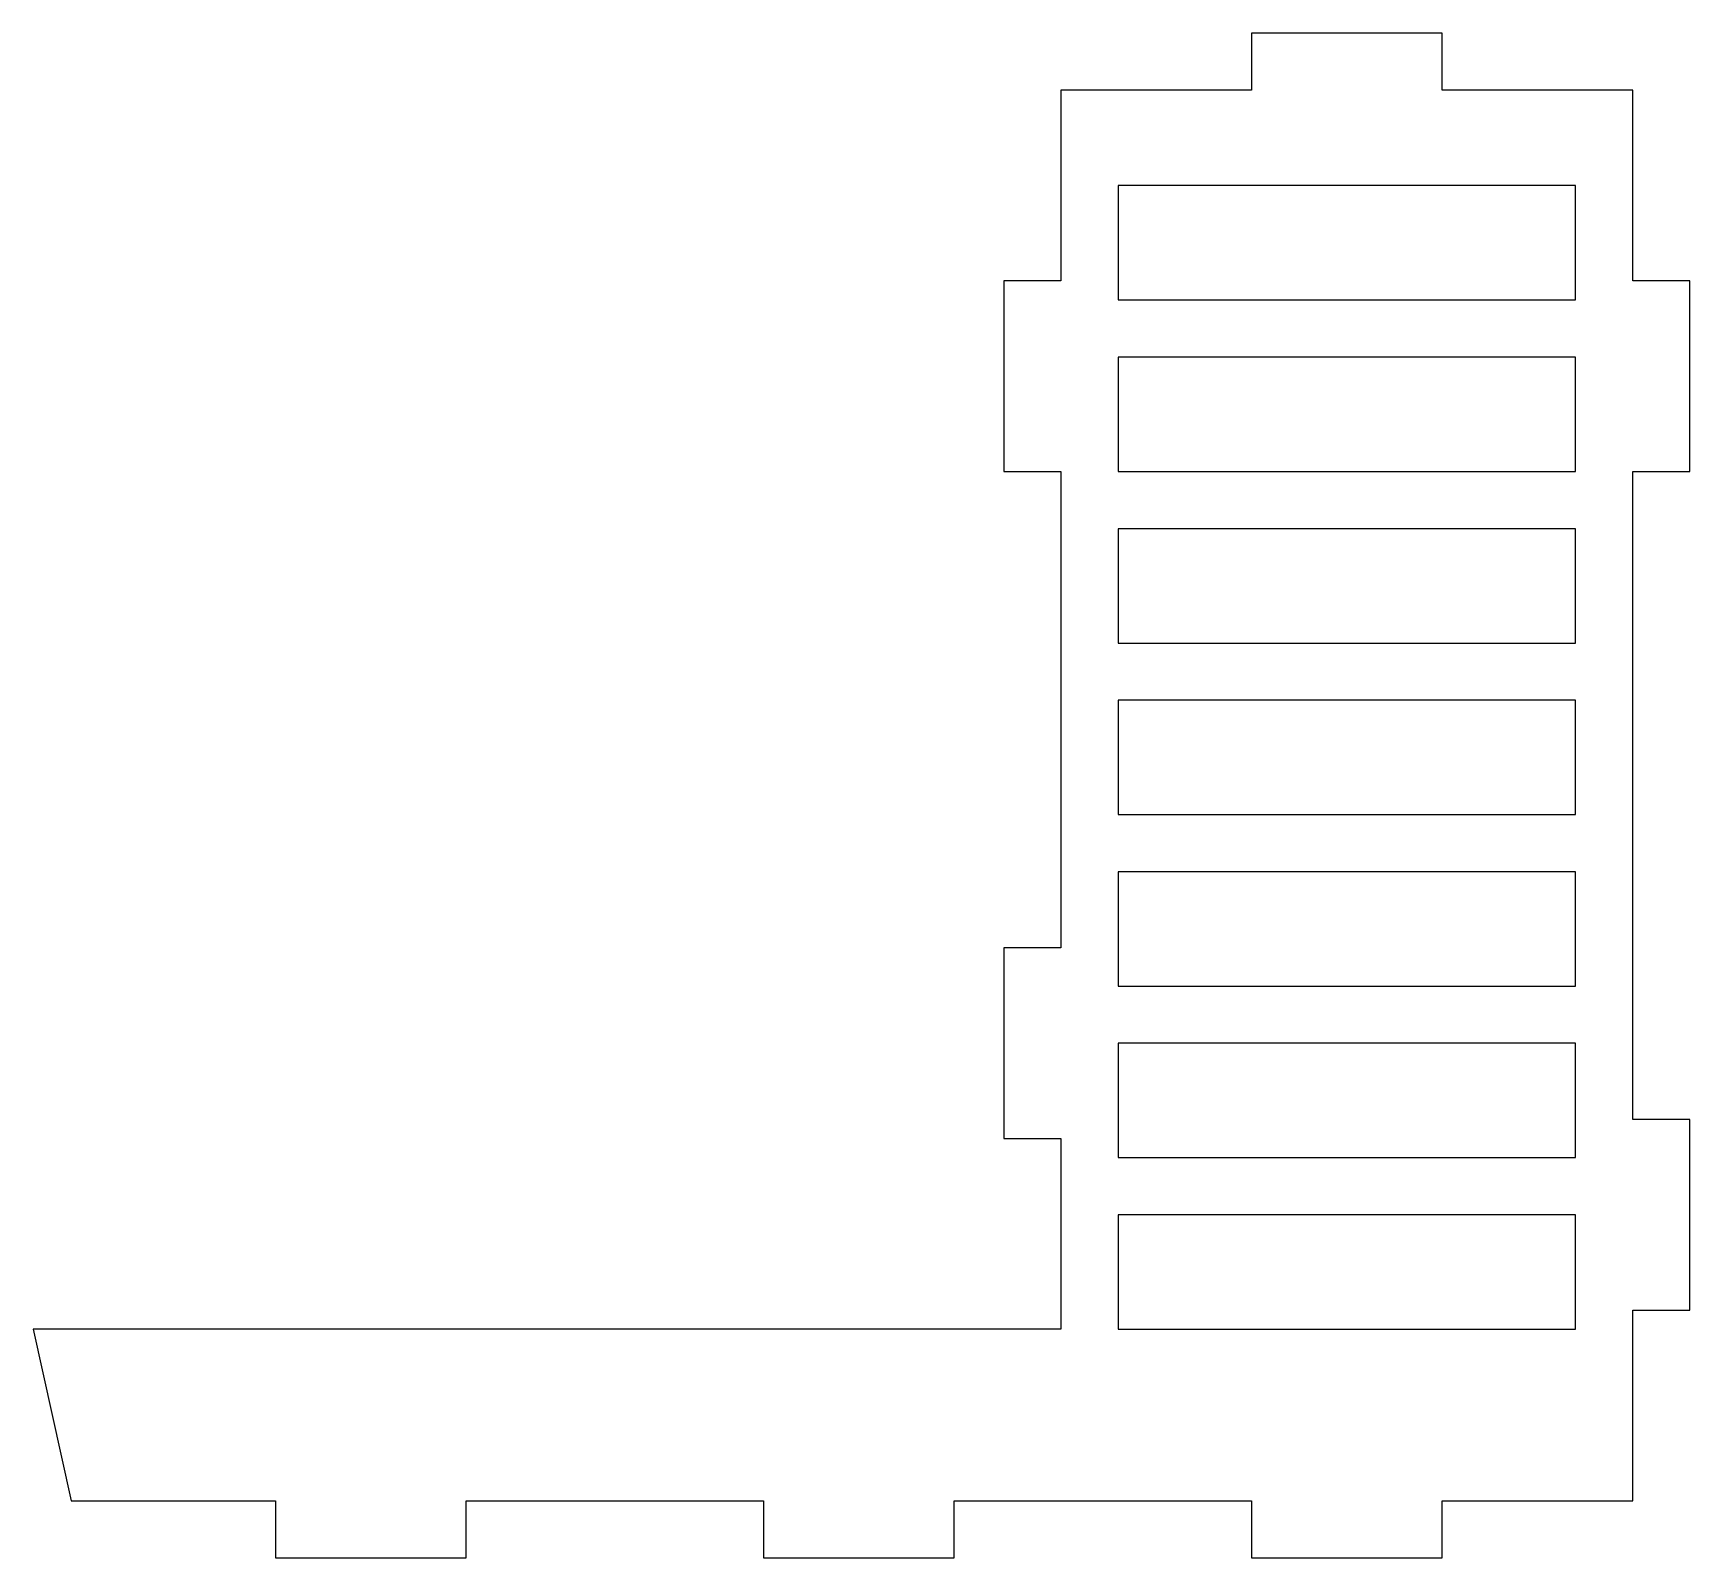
# Model space of a CAD drawing. Header units: millimetres. Extents: x 3550.4 to 3637.3, y 1448.7 to 1528.7.
import ezdxf

# ---------------------------------------------------------------- set-up
doc = ezdxf.new("R2010")
doc.units = ezdxf.units.MM

msp = doc.modelspace()

# ---------------------------------------------------------------- linework, layer by layer
at = {"color": 0}
for p, q in [((3624.284, 1528.685, -241.12), (3614.284, 1528.685, -241.12)), ((3614.284, 1528.685, -241.12), (3614.284, 1525.685, -241.12)), ((3624.284, 1525.685, -241.12), (3624.284, 1528.685, -241.12)), ((3614.284, 1525.685, -241.12), (3604.284, 1525.685, -241.12)), ((3604.284, 1525.685, -241.12), (3604.284, 1515.685, -241.12)), ((3634.284, 1525.685, -241.12), (3624.284, 1525.685, -241.12)), ((3634.284, 1515.685, -241.12), (3634.284, 1525.685, -241.12)), ((3607.284, 1520.685, -241.12), (3607.284, 1514.685, -241.12)), ((3631.284, 1520.685, -241.12), (3607.284, 1520.685, -241.12)), ((3631.284, 1514.685, -241.12), (3631.284, 1520.685, -241.12)), ((3604.284, 1515.685, -241.12), (3601.284, 1515.685, -241.12)), ((3601.284, 1515.685, -241.12), (3601.284, 1505.685, -241.12)), ((3637.284, 1515.685, -241.12), (3634.284, 1515.685, -241.12)), ((3637.284, 1505.685, -241.12), (3637.284, 1515.685, -241.12)), ((3607.284, 1514.685, -241.12), (3631.284, 1514.685, -241.12)), ((3607.284, 1511.685, -241.12), (3607.284, 1505.685, -241.12)), ((3631.284, 1511.685, -241.12), (3607.284, 1511.685, -241.12)), ((3631.284, 1505.685, -241.12), (3631.284, 1511.685, -241.12)), ((3601.284, 1505.685, -241.12), (3604.284, 1505.685, -241.12)), ((3604.284, 1505.685, -241.12), (3604.284, 1480.685, -241.12)), ((3607.284, 1505.685, -241.12), (3631.284, 1505.685, -241.12)), ((3634.284, 1471.685, -241.12), (3634.284, 1505.685, -241.12)), ((3634.284, 1505.685, -241.12), (3637.284, 1505.685, -241.12)), ((3607.284, 1502.685, -241.12), (3607.284, 1496.685, -241.12)), ((3631.284, 1502.685, -241.12), (3607.284, 1502.685, -241.12)), ((3631.284, 1496.685, -241.12), (3631.284, 1502.685, -241.12)), ((3607.284, 1496.685, -241.12), (3631.284, 1496.685, -241.12)), ((3607.284, 1493.685, -241.12), (3607.284, 1487.685, -241.12)), ((3631.284, 1493.685, -241.12), (3607.284, 1493.685, -241.12)), ((3631.284, 1487.685, -241.12), (3631.284, 1493.685, -241.12)), ((3607.284, 1487.685, -241.12), (3631.284, 1487.685, -241.12)), ((3607.284, 1484.685, -241.12), (3607.284, 1478.685, -241.12)), ((3631.284, 1484.685, -241.12), (3607.284, 1484.685, -241.12)), ((3631.284, 1478.685, -241.12), (3631.284, 1484.685, -241.12)), ((3604.284, 1480.685, -241.12), (3601.284, 1480.685, -241.12)), ((3601.284, 1480.685, -241.12), (3601.284, 1470.685, -241.12)), ((3607.284, 1478.685, -241.12), (3631.284, 1478.685, -241.12)), ((3607.284, 1475.685, -241.12), (3607.284, 1469.685, -241.12)), ((3631.284, 1475.685, -241.12), (3607.284, 1475.685, -241.12)), ((3631.284, 1469.685, -241.12), (3631.284, 1475.685, -241.12)), ((3637.284, 1471.685, -241.12), (3634.284, 1471.685, -241.12)), ((3637.284, 1461.685, -241.12), (3637.284, 1471.685, -241.12)), ((3601.284, 1470.685, -241.12), (3604.284, 1470.685, -241.12)), ((3604.284, 1470.685, -241.12), (3604.284, 1460.685, -241.12)), ((3607.284, 1469.685, -241.12), (3631.284, 1469.685, -241.12)), ((3607.284, 1466.685, -241.12), (3607.284, 1460.685, -241.12)), ((3631.284, 1466.685, -241.12), (3607.284, 1466.685, -241.12)), ((3631.284, 1460.685, -241.12), (3631.284, 1466.685, -241.12)), ((3634.284, 1451.685, -241.12), (3634.284, 1461.685, -241.12)), ((3634.284, 1461.685, -241.12), (3637.284, 1461.685, -241.12)), ((3604.284, 1460.685, -241.12), (3550.361, 1460.685, -241.12)), ((3550.361, 1460.685, -241.12), (3552.354, 1451.685, -241.12)), ((3607.284, 1460.685, -241.12), (3631.284, 1460.685, -241.12)), ((3552.354, 1451.685, -241.12), (3563.084, 1451.685, -241.12)), ((3563.084, 1451.685, -241.12), (3563.084, 1448.685, -241.12)), ((3573.084, 1448.685, -241.12), (3573.084, 1451.685, -241.12)), ((3573.084, 1451.685, -241.12), (3588.684, 1451.685, -241.12)), ((3588.684, 1451.685, -241.12), (3588.684, 1448.685, -241.12)), ((3598.684, 1448.685, -241.12), (3598.684, 1451.685, -241.12)), ((3598.684, 1451.685, -241.12), (3614.284, 1451.685, -241.12)), ((3614.284, 1451.685, -241.12), (3614.284, 1448.685, -241.12)), ((3624.284, 1448.685, -241.12), (3624.284, 1451.685, -241.12)), ((3624.284, 1451.685, -241.12), (3634.284, 1451.685, -241.12)), ((3563.084, 1448.685, -241.12), (3573.084, 1448.685, -241.12)), ((3588.684, 1448.685, -241.12), (3598.684, 1448.685, -241.12)), ((3614.284, 1448.685, -241.12), (3624.284, 1448.685, -241.12))]:
    msp.add_line(p, q, dxfattribs=at)

doc.saveas('drawing.dxf')
